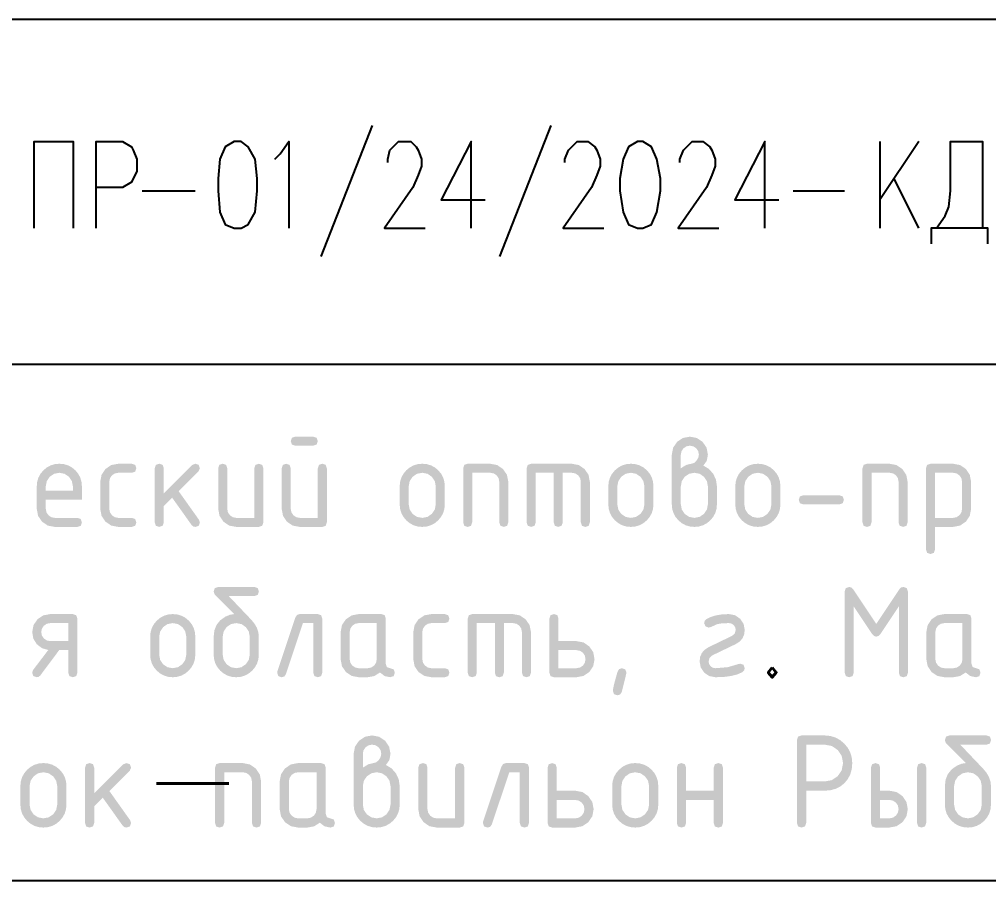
# Model space of a CAD drawing. Header units: millimetres. Extents: x 0 to 420, y 0 to 297.
# Drawn here: x 352.83 to 376.02, y 26.54 to 47.16 of the extents above; entities that cross this region are included whole.
import ezdxf

# ---------------------------------------------------------------- set-up
doc = ezdxf.new("R2010")
doc.units = ezdxf.units.MM
doc.layers.get('0').update_dxf_attribs({"linetype": 'CONTINUOUS'})
doc.styles.get("Standard").update_dxf_attribs({"font": 'STANDARD'})

msp = doc.modelspace()

# ---------------------------------------------------------------- hatches: boundary and pattern name
at = {"true_color": 0x000007}
h = msp.add_hatch(color=0, dxfattribs=at)
h.paths.add_polyline_path([(360.190795, 36.41412), (360.190795, 35.118213), (360.163648, 35.037115), (360.082757, 35.010175), (359.543117, 35.010175), (359.375341, 35.041318), (359.23609, 35.1353), (359.142108, 35.274551), (359.110965, 35.442327), (359.110965, 36.41412), (359.137905, 36.495011), (359.219003, 36.522158), (359.299894, 36.495011), (359.327041, 36.41412), (359.327041, 35.442327), (359.34282, 35.359576), (359.390431, 35.289641), (359.460366, 35.242029), (359.543117, 35.226251), (359.974719, 35.226251), (359.974719, 36.41412), (360.00166, 36.495011), (360.082757, 36.522158), (360.163648, 36.495011)], flags=0)
h.paths.add_polyline_path([(359.865027, 36.954311), (359.435079, 36.954311), (359.353982, 36.981251), (359.327041, 37.062349), (359.353982, 37.14324), (359.435079, 37.170387), (359.865027, 37.170387), (359.945918, 37.14324), (359.973065, 37.062349), (359.945918, 36.981251)], flags=0)
h = msp.add_hatch(color=0, dxfattribs=at)
h.paths.add_polyline_path([(368.660466, 36.41412), (368.792, 36.495011), (368.912372, 36.522158), (368.976933, 36.540899), (369.036946, 36.597675), (369.078632, 36.667541), (369.092619, 36.738234), (369.076978, 36.822157), (369.030332, 36.892023), (368.960465, 36.93867), (368.876543, 36.954311), (368.792896, 36.938326), (368.723305, 36.890921), (368.676176, 36.821192), (368.660466, 36.738234)], flags=0)
h.paths.add_polyline_path([(369.200106, 36.478061), (369.333638, 36.397032), (369.436577, 36.279623), (369.50231, 36.13741), (369.524221, 35.981967), (369.524221, 35.550365), (369.514307, 35.441518), (369.484602, 35.341455), (369.435156, 35.250074), (369.366022, 35.167271), (369.282935, 35.098541), (369.191631, 35.049449), (369.092163, 35.019993), (368.984581, 35.010175), (368.875733, 35.020002), (368.77567, 35.049518), (368.684289, 35.098774), (368.601486, 35.167822), (368.532757, 35.250926), (368.483664, 35.342351), (368.454208, 35.442146), (368.44439, 35.550365), (368.44439, 36.738234), (368.475809, 36.905804), (368.570067, 37.045261), (368.709662, 37.139037), (368.876543, 37.170387), (369.04363, 37.138692), (369.183018, 37.044159), (369.276794, 36.904839), (369.308144, 36.738234), (369.280997, 36.591198)], flags=0)
h.paths.add_polyline_path([(369.308144, 35.550365), (369.308144, 35.981967), (369.28458, 36.106335), (369.213886, 36.211273), (369.109569, 36.282242), (368.984581, 36.306082), (368.858835, 36.282242), (368.754173, 36.211273), (368.683755, 36.106335), (368.660466, 35.981967), (368.660466, 35.550365), (368.683755, 35.42462), (368.754173, 35.319958), (368.858835, 35.24954), (368.984581, 35.226251), (369.109569, 35.249884), (369.213886, 35.32106), (369.28458, 35.425584)], flags=0)
h = msp.add_hatch(color=0, dxfattribs=at)
h.paths.add_polyline_path([(353.790398, 36.306082), (353.665616, 36.282242), (353.561092, 36.211273), (353.489916, 36.106335), (353.466283, 35.981967), (353.466283, 35.87448), (354.113961, 35.87448), (354.113961, 35.981967), (354.090121, 36.106335), (354.019152, 36.211273), (353.91449, 36.282242)], flags=0)
h.paths.add_polyline_path([(353.466283, 35.658404), (353.466283, 35.442327), (353.482062, 35.359576), (353.529673, 35.289641), (353.599608, 35.242029), (353.68236, 35.226251), (354.221999, 35.226251), (354.30289, 35.199104), (354.330037, 35.118213), (354.30289, 35.037115), (354.221999, 35.010175), (353.68236, 35.010175), (353.514583, 35.041318), (353.375333, 35.1353), (353.28135, 35.274551), (353.250207, 35.442327), (353.250207, 35.981967), (353.260034, 36.089867), (353.28955, 36.1895), (353.338806, 36.280864), (353.407854, 36.363959), (353.490959, 36.433094), (353.582383, 36.482539), (353.682179, 36.512245), (353.790398, 36.522158), (353.899323, 36.512348), (353.999515, 36.482953), (354.090922, 36.434024), (354.173492, 36.365613), (354.241903, 36.283034), (354.290832, 36.191567), (354.320228, 36.091211), (354.330037, 35.981967), (354.330037, 35.658404)], flags=0)
for points in [[(354.985365, 36.090005), (354.985365, 35.442327), (355.001143, 35.359576), (355.048754, 35.289641), (355.11869, 35.242029), (355.201441, 35.226251), (355.525004, 35.226251), (355.605895, 35.199104), (355.633043, 35.118213), (355.605895, 35.037115), (355.525004, 35.010175), (355.201441, 35.010175), (355.033665, 35.041318), (354.894414, 35.1353), (354.800432, 35.274551), (354.769288, 35.442327), (354.769288, 36.090005), (354.800432, 36.257575), (354.894414, 36.397032), (355.033665, 36.490808), (355.201441, 36.522158), (355.525004, 36.522158), (355.605895, 36.495011), (355.633043, 36.41412), (355.605895, 36.333022), (355.525004, 36.306082), (355.201441, 36.306082), (355.117794, 36.290372), (355.048203, 36.243243), (355.001074, 36.173445)], [(356.288878, 35.812193), (356.967975, 36.49129), (357.044594, 36.522158), (357.125485, 36.495011), (357.152632, 36.41412), (357.120111, 36.339155), (356.645514, 35.864558), (357.131686, 35.1805), (357.152632, 35.116559), (357.125485, 35.036702), (357.044594, 35.010175), (356.993262, 35.021474), (356.954746, 35.055925), (356.490072, 35.709115), (356.288878, 35.507922), (356.288878, 35.118213), (356.261731, 35.037115), (356.18084, 35.010175), (356.099742, 35.037115), (356.072802, 35.118213), (356.072802, 36.41412), (356.099742, 36.495011), (356.18084, 36.522158), (356.261731, 36.495011), (356.288878, 36.41412)], [(358.671714, 36.41412), (358.671714, 35.118213), (358.644566, 35.037115), (358.563676, 35.010175), (358.024036, 35.010175), (357.85626, 35.041318), (357.717009, 35.1353), (357.623027, 35.274551), (357.591883, 35.442327), (357.591883, 36.41412), (357.618824, 36.495011), (357.699921, 36.522158), (357.780812, 36.495011), (357.80796, 36.41412), (357.80796, 35.442327), (357.823738, 35.359576), (357.871349, 35.289641), (357.941285, 35.242029), (358.024036, 35.226251), (358.455637, 35.226251), (358.455637, 36.41412), (358.482578, 36.495011), (358.563676, 36.522158), (358.644566, 36.495011)], [(363.452641, 35.118213), (363.452641, 36.41412), (363.479582, 36.495011), (363.560679, 36.522158), (364.10087, 36.522158), (364.266993, 36.490463), (364.406243, 36.39593), (364.500777, 36.25661), (364.532472, 36.090005), (364.532472, 35.118213), (364.505324, 35.037115), (364.424434, 35.010175), (364.343336, 35.037115), (364.316395, 35.118213), (364.316395, 36.090005), (364.300755, 36.174341), (364.254108, 36.243794), (364.184724, 36.290441), (364.10087, 36.306082), (363.668717, 36.306082), (363.668717, 35.118213), (363.64157, 35.037115), (363.560679, 35.010175), (363.479582, 35.037115)], [(365.079761, 36.522158), (366.051553, 36.522158), (366.218158, 36.490463), (366.357478, 36.39593), (366.452011, 36.25661), (366.483706, 36.090005), (366.483706, 35.118213), (366.456559, 35.037115), (366.375668, 35.010175), (366.29457, 35.037115), (366.26763, 35.118213), (366.26763, 36.090005), (366.251989, 36.174341), (366.205342, 36.243794), (366.135889, 36.290441), (366.051553, 36.306082), (365.835477, 36.306082), (365.835477, 35.118213), (365.808329, 35.037115), (365.727439, 35.010175), (365.646823, 35.037115), (365.619952, 35.118213), (365.619952, 36.306082), (365.187799, 36.306082), (365.187799, 35.118213), (365.160652, 35.037115), (365.079761, 35.010175), (364.998663, 35.037115), (364.971722, 35.118213), (364.971722, 36.41412), (364.998663, 36.495011)], [(373.006616, 35.118213), (373.006616, 36.41412), (373.033557, 36.495011), (373.114654, 36.522158), (373.654845, 36.522158), (373.820968, 36.490463), (373.960219, 36.39593), (374.054752, 36.25661), (374.086447, 36.090005), (374.086447, 35.118213), (374.059299, 35.037115), (373.978409, 35.010175), (373.897311, 35.037115), (373.87037, 35.118213), (373.87037, 36.090005), (373.85473, 36.174341), (373.808083, 36.243794), (373.738699, 36.290441), (373.654845, 36.306082), (373.222692, 36.306082), (373.222692, 35.118213), (373.195545, 35.037115), (373.114654, 35.010175), (373.033557, 35.037115)], [(372.454345, 35.550365), (371.590591, 35.550365), (371.509494, 35.577306), (371.482553, 35.658404), (371.509494, 35.739295), (371.590591, 35.766442), (372.454345, 35.766442), (372.535236, 35.739295), (372.562384, 35.658404), (372.535236, 35.577306)], [(373.985031, 33.571885), (374.065922, 33.544737), (374.093069, 33.463846), (374.093069, 31.51971), (374.065922, 31.438613), (373.985031, 31.411672), (373.903933, 31.438613), (373.876993, 31.51971), (373.876993, 33.108864), (373.437123, 32.449059), (373.38965, 32.399725), (373.336802, 32.383464), (373.282989, 32.399725), (373.235378, 32.449059), (372.797162, 33.108864), (372.797162, 31.51971), (372.770015, 31.438613), (372.689124, 31.411672), (372.608026, 31.438613), (372.581086, 31.51971), (372.581086, 33.463846), (372.608026, 33.544737), (372.689124, 33.571885), (372.742109, 33.558311), (372.783933, 33.517865), (373.336802, 32.688286), (373.893529, 33.52448), (373.931632, 33.559965)], [(359.542106, 32.923655), (359.973708, 32.923655), (360.054599, 32.896508), (360.081746, 32.815617), (360.081746, 31.51971), (360.054599, 31.438613), (359.973708, 31.411672), (359.89261, 31.438613), (359.865669, 31.51971), (359.865669, 32.707579), (359.618725, 32.707579), (359.211377, 31.485535), (359.173481, 31.43), (359.109953, 31.411672), (359.028856, 31.439026), (359.001915, 31.521364), (359.006876, 31.553885), (359.434068, 32.835461), (359.475478, 32.901469)], [(362.475091, 32.491503), (362.475091, 31.843825), (362.490869, 31.761073), (362.538481, 31.691138), (362.608416, 31.643527), (362.691167, 31.627748), (363.014731, 31.627748), (363.095621, 31.600601), (363.122769, 31.51971), (363.095621, 31.438613), (363.014731, 31.411672), (362.691167, 31.411672), (362.523391, 31.442816), (362.38414, 31.536798), (362.290158, 31.676049), (362.259014, 31.843825), (362.259014, 32.491503), (362.290158, 32.659072), (362.38414, 32.79853), (362.523391, 32.892305), (362.691167, 32.923655), (363.014731, 32.923655), (363.095621, 32.896508), (363.122769, 32.815617), (363.095621, 32.73452), (363.014731, 32.707579), (362.691167, 32.707579), (362.60752, 32.691869), (362.537929, 32.64474), (362.490801, 32.574943)], [(363.670566, 32.923655), (364.642359, 32.923655), (364.808963, 32.891961), (364.948283, 32.797427), (365.042817, 32.658107), (365.074511, 32.491503), (365.074511, 31.51971), (365.047364, 31.438613), (364.966473, 31.411672), (364.885376, 31.438613), (364.858435, 31.51971), (364.858435, 32.491503), (364.842794, 32.575839), (364.796148, 32.645292), (364.726695, 32.691938), (364.642359, 32.707579), (364.426282, 32.707579), (364.426282, 31.51971), (364.399135, 31.438613), (364.318244, 31.411672), (364.237629, 31.438613), (364.210757, 31.51971), (364.210757, 32.707579), (363.778604, 32.707579), (363.778604, 31.51971), (363.751457, 31.438613), (363.670566, 31.411672), (363.589469, 31.438613), (363.562528, 31.51971), (363.562528, 32.815617), (363.589469, 32.896508)], [(370.0814, 31.735786), (370.162291, 31.708639), (370.189438, 31.627748), (370.174211, 31.572282), (370.128804, 31.531286), (370.010655, 31.478877), (369.864497, 31.441506), (369.690226, 31.419122), (369.487741, 31.411672), (369.34222, 31.439095), (369.21985, 31.521915), (369.13703, 31.644285), (369.109607, 31.789806), (369.12306, 31.899868), (369.163489, 31.993549), (369.230995, 32.070796), (369.325684, 32.131559), (369.885167, 32.401655), (369.951175, 32.458705), (369.973362, 32.545522), (369.961442, 32.607602), (369.925957, 32.660174), (369.873385, 32.695659), (369.811304, 32.707579), (369.650487, 32.70186), (369.538453, 32.684979), (369.376395, 32.61277), (369.325684, 32.599541), (369.250167, 32.632062), (369.217645, 32.707579), (369.231839, 32.760565), (369.274972, 32.802388), (369.37947, 32.855287), (369.503657, 32.893201), (369.647585, 32.916024), (369.811304, 32.923655), (369.956549, 32.895957), (370.078644, 32.812861), (370.161739, 32.690767), (370.189438, 32.545522), (370.175804, 32.435149), (370.134937, 32.341365), (370.066887, 32.264221), (369.971708, 32.203768), (369.417185, 31.93698), (369.34849, 31.877862), (369.325684, 31.789806), (369.337397, 31.727312), (369.373088, 31.675153), (369.425247, 31.639462), (369.487741, 31.627748), (369.783812, 31.652622), (370.04061, 31.727518)], [(367.251272, 31.627748), (367.332163, 31.601014), (367.35931, 31.521364), (367.352299, 31.487051), (367.331336, 31.398994), (367.296523, 31.257194), (367.247964, 31.06165), (367.211722, 31.000121), (367.143234, 30.979519), (367.062136, 31.006666), (367.035195, 31.087557), (367.042129, 31.144091), (367.062963, 31.239279), (367.09775, 31.373121), (367.146541, 31.545617), (367.183817, 31.607147)], [(354.624981, 28.631724), (355.318409, 29.325153), (355.397233, 29.357123), (355.479847, 29.329494), (355.507476, 29.24688), (355.473852, 29.16971), (354.989334, 28.685192), (355.485428, 27.986802), (355.507476, 27.921759), (355.479847, 27.840179), (355.397233, 27.813169), (355.344799, 27.824814), (355.30518, 27.860023), (354.830584, 28.526442), (354.624981, 28.32139), (354.624981, 27.923412), (354.597351, 27.840592), (354.514738, 27.813169), (354.431917, 27.840592), (354.404494, 27.923412), (354.404494, 29.24688), (354.431917, 29.329494), (354.514738, 29.357123), (354.597351, 29.329494), (354.624981, 29.24688)], [(357.515274, 27.923412), (357.515274, 29.24688), (357.542697, 29.329494), (357.625517, 29.357123), (358.177284, 29.357123), (358.34692, 29.324877), (358.489272, 29.228139), (358.58601, 29.085787), (358.618256, 28.916151), (358.618256, 27.923412), (358.590626, 27.840592), (358.508013, 27.813169), (358.425193, 27.840592), (358.39777, 27.923412), (358.39777, 28.916151), (358.381716, 29.001658), (358.333829, 29.072696), (358.262791, 29.120583), (358.177284, 29.136637), (357.73576, 29.136637), (357.73576, 27.923412), (357.708131, 27.840592), (357.625517, 27.813169), (357.542697, 27.840592)], [(363.481298, 29.24688), (363.481298, 27.923412), (363.453669, 27.840592), (363.371055, 27.813169), (362.819289, 27.813169), (362.648274, 27.845071), (362.506199, 27.941051), (362.410218, 28.083127), (362.378317, 28.254141), (362.378317, 29.24688), (362.40574, 29.329494), (362.48856, 29.357123), (362.571173, 29.329494), (362.598803, 29.24688), (362.598803, 28.254141), (362.614995, 28.170219), (362.663846, 28.098699), (362.735366, 28.049847), (362.819289, 28.033655), (363.260812, 28.033655), (363.260812, 29.24688), (363.288235, 29.329494), (363.371055, 29.357123), (363.453669, 29.329494)], [(364.47624, 29.357123), (364.917763, 29.357123), (365.000377, 29.329494), (365.028006, 29.24688), (365.028006, 27.923412), (365.000377, 27.840592), (364.917763, 27.813169), (364.834943, 27.840592), (364.80752, 27.923412), (364.80752, 29.136637), (364.555064, 29.136637), (364.138896, 27.888134), (364.100518, 27.831842), (364.035268, 27.813169), (363.952448, 27.841006), (363.925025, 27.925066), (363.929986, 27.95869), (364.365997, 29.266724), (364.408509, 29.334454)], [(368.785635, 28.474628), (368.785635, 27.923412), (368.758005, 27.840592), (368.675392, 27.813169), (368.592572, 27.840592), (368.565149, 27.923412), (368.565149, 29.24688), (368.592572, 29.329494), (368.675392, 29.357123), (368.758005, 29.329494), (368.785635, 29.24688), (368.785635, 28.695665), (369.447645, 28.695665), (369.447645, 29.24688), (369.475068, 29.329494), (369.557888, 29.357123), (369.640501, 29.329494), (369.668131, 29.24688), (369.668131, 27.923412), (369.640501, 27.840592), (369.557888, 27.813169), (369.475068, 27.840592), (369.447645, 27.923412), (369.447645, 28.474628)]]:
    msp.add_hatch(color=0, dxfattribs=at).paths.add_polyline_path(points, flags=0)
h = msp.add_hatch(color=0, dxfattribs=at)
h.paths.add_polyline_path([(361.933559, 35.550365), (361.933559, 35.981967), (361.943387, 36.089867), (361.972902, 36.1895), (362.022159, 36.280864), (362.091207, 36.363959), (362.174311, 36.433094), (362.265736, 36.482539), (362.365531, 36.512245), (362.47375, 36.522158), (362.582676, 36.512348), (362.682868, 36.482953), (362.774275, 36.434024), (362.856845, 36.365613), (362.925256, 36.283034), (362.974185, 36.191567), (363.00358, 36.091211), (363.01339, 35.981967), (363.01339, 35.550365), (363.003477, 35.442146), (362.973772, 35.342351), (362.924326, 35.250926), (362.855191, 35.167822), (362.772104, 35.098774), (362.680801, 35.049518), (362.581332, 35.020002), (362.47375, 35.010175), (362.365531, 35.020002), (362.265736, 35.049518), (362.174311, 35.098774), (362.091207, 35.167822), (362.022159, 35.250926), (361.972902, 35.342351), (361.943387, 35.442146)], flags=0)
h.paths.add_polyline_path([(362.797314, 35.550365), (362.797314, 35.981967), (362.773474, 36.106335), (362.702505, 36.211273), (362.597843, 36.282242), (362.47375, 36.306082), (362.348969, 36.282242), (362.244445, 36.211273), (362.173269, 36.106335), (362.149636, 35.981967), (362.149636, 35.550365), (362.172925, 35.42462), (362.243342, 35.319958), (362.348004, 35.24954), (362.47375, 35.226251), (362.597843, 35.249884), (362.702505, 35.32106), (362.773474, 35.425584)], flags=0)
h = msp.add_hatch(color=0, dxfattribs=at)
h.paths.add_polyline_path([(366.925308, 35.550365), (366.925308, 35.981967), (366.935136, 36.089867), (366.964651, 36.1895), (367.013908, 36.280864), (367.082956, 36.363959), (367.16606, 36.433094), (367.257485, 36.482539), (367.35728, 36.512245), (367.465499, 36.522158), (367.574425, 36.512348), (367.674617, 36.482953), (367.766024, 36.434024), (367.848594, 36.365613), (367.917005, 36.283034), (367.965934, 36.191567), (367.995329, 36.091211), (368.005139, 35.981967), (368.005139, 35.550365), (367.995226, 35.442146), (367.965521, 35.342351), (367.916075, 35.250926), (367.84694, 35.167822), (367.763853, 35.098774), (367.67255, 35.049518), (367.573081, 35.020002), (367.465499, 35.010175), (367.35728, 35.020002), (367.257485, 35.049518), (367.16606, 35.098774), (367.082956, 35.167822), (367.013908, 35.250926), (366.964651, 35.342351), (366.935136, 35.442146)], flags=0)
h.paths.add_polyline_path([(367.789063, 35.550365), (367.789063, 35.981967), (367.765223, 36.106335), (367.694254, 36.211273), (367.589592, 36.282242), (367.465499, 36.306082), (367.340718, 36.282242), (367.236194, 36.211273), (367.165018, 36.106335), (367.141385, 35.981967), (367.141385, 35.550365), (367.164674, 35.42462), (367.235091, 35.319958), (367.339753, 35.24954), (367.465499, 35.226251), (367.589592, 35.249884), (367.694254, 35.32106), (367.765223, 35.425584)], flags=0)
h = msp.add_hatch(color=0, dxfattribs=at)
h.paths.add_polyline_path([(369.963471, 35.550365), (369.963471, 35.981967), (369.973299, 36.089867), (370.002814, 36.1895), (370.052071, 36.280864), (370.121119, 36.363959), (370.204223, 36.433094), (370.295648, 36.482539), (370.395443, 36.512245), (370.503662, 36.522158), (370.612588, 36.512348), (370.71278, 36.482953), (370.804187, 36.434024), (370.886757, 36.365613), (370.955168, 36.283034), (371.004097, 36.191567), (371.033492, 36.091211), (371.043302, 35.981967), (371.043302, 35.550365), (371.033389, 35.442146), (371.003684, 35.342351), (370.954238, 35.250926), (370.885103, 35.167822), (370.802016, 35.098774), (370.710713, 35.049518), (370.611244, 35.020002), (370.503662, 35.010175), (370.395443, 35.020002), (370.295648, 35.049518), (370.204223, 35.098774), (370.121119, 35.167822), (370.052071, 35.250926), (370.002814, 35.342351), (369.973299, 35.442146)], flags=0)
h.paths.add_polyline_path([(370.827226, 35.550365), (370.827226, 35.981967), (370.803386, 36.106335), (370.732417, 36.211273), (370.627755, 36.282242), (370.503662, 36.306082), (370.378881, 36.282242), (370.274357, 36.211273), (370.203181, 36.106335), (370.179548, 35.981967), (370.179548, 35.550365), (370.202837, 35.42462), (370.273254, 35.319958), (370.377916, 35.24954), (370.503662, 35.226251), (370.627755, 35.249884), (370.732417, 35.32106), (370.803386, 35.425584)], flags=0)
h = msp.add_hatch(color=0, dxfattribs=at)
h.paths.add_polyline_path([(374.525698, 36.41412), (374.552638, 36.495011), (374.633736, 36.522158), (375.173927, 36.522158), (375.341014, 36.490808), (375.480402, 36.397032), (375.574178, 36.257575), (375.605528, 36.090005), (375.605528, 35.442327), (375.574178, 35.275447), (375.480402, 35.135852), (375.341014, 35.041594), (375.173927, 35.010175), (374.741774, 35.010175), (374.741774, 34.469984), (374.714627, 34.389093), (374.633736, 34.361945), (374.552638, 34.389093), (374.525698, 34.469984)], flags=0)
h.paths.add_polyline_path([(374.741774, 36.306082), (374.741774, 35.226251), (375.173927, 35.226251), (375.256885, 35.241961), (375.326613, 35.289089), (375.373742, 35.35868), (375.389452, 35.442327), (375.389452, 36.090005), (375.373811, 36.174341), (375.327165, 36.243794), (375.25778, 36.290441), (375.173927, 36.306082)], flags=0)
h = msp.add_hatch(color=0, dxfattribs=at)
h.paths.add_polyline_path([(358.562664, 32.383464), (358.562664, 31.951863), (358.552751, 31.843644), (358.523046, 31.743848), (358.4736, 31.652424), (358.404466, 31.569319), (358.321378, 31.500271), (358.230075, 31.451015), (358.130606, 31.421499), (358.023025, 31.411672), (357.914806, 31.421499), (357.81501, 31.451015), (357.723586, 31.500271), (357.640481, 31.569319), (357.571433, 31.652424), (357.522177, 31.743848), (357.492661, 31.843644), (357.482834, 31.951863), (357.482834, 32.383464), (357.500309, 32.535496), (357.552769, 32.665824), (357.640266, 32.774448), (357.762851, 32.861368), (357.874541, 32.908015), (357.978376, 32.923655), (357.50378, 33.398252), (357.482834, 33.462193), (357.509774, 33.544324), (357.590872, 33.571885), (358.45628, 33.571885), (358.537171, 33.544737), (358.564318, 33.463846), (358.537171, 33.382749), (358.45628, 33.355808), (357.842777, 33.355808), (358.386275, 32.784749), (358.463368, 32.68957), (358.518498, 32.590928), (358.551614, 32.488876)], flags=0)
h.paths.add_polyline_path([(358.346588, 31.951863), (358.346588, 32.383464), (358.322748, 32.507832), (358.251779, 32.61277), (358.147117, 32.683739), (358.023025, 32.707579), (357.898243, 32.683739), (357.793719, 32.61277), (357.722543, 32.507832), (357.69891, 32.383464), (357.69891, 31.951863), (357.722199, 31.826117), (357.792617, 31.721455), (357.897279, 31.651037), (358.023025, 31.627748), (358.147117, 31.651382), (358.251779, 31.722557), (358.322748, 31.827081)], flags=0)
h = msp.add_hatch(color=0, dxfattribs=at)
h.paths.add_polyline_path([(353.525906, 32.063208), (353.373357, 32.107857), (353.249747, 32.203768), (353.168167, 32.33606), (353.141157, 32.491503), (353.172301, 32.659072), (353.266283, 32.79853), (353.405534, 32.892305), (353.57331, 32.923655), (354.11295, 32.923655), (354.193841, 32.896508), (354.220988, 32.815617), (354.220988, 31.51971), (354.193841, 31.438613), (354.11295, 31.411672), (354.031852, 31.438613), (354.004912, 31.51971), (354.004912, 32.059901), (353.786079, 32.059901), (353.335736, 31.455769), (353.297633, 31.422558), (353.249195, 31.411672), (353.168098, 31.438613), (353.141157, 31.51971), (353.162103, 31.585305)], flags=0)
h.paths.add_polyline_path([(353.357234, 32.491503), (353.373012, 32.409234), (353.420623, 32.339367), (353.490559, 32.291756), (353.57331, 32.275977), (354.004912, 32.275977), (354.004912, 32.707579), (353.57331, 32.707579), (353.489663, 32.691869), (353.420072, 32.64474), (353.372943, 32.574943)], flags=0)
h = msp.add_hatch(color=0, dxfattribs=at)
h.paths.add_polyline_path([(355.963752, 31.951863), (355.963752, 32.383464), (355.973579, 32.491365), (356.003095, 32.590997), (356.052351, 32.682361), (356.1214, 32.765457), (356.204504, 32.834591), (356.295928, 32.884037), (356.395724, 32.913742), (356.503943, 32.923655), (356.612868, 32.913845), (356.71306, 32.88445), (356.804467, 32.835521), (356.887038, 32.76711), (356.955449, 32.684531), (357.004378, 32.593064), (357.033773, 32.492708), (357.043583, 32.383464), (357.043583, 31.951863), (357.03367, 31.843644), (357.003964, 31.743848), (356.954519, 31.652424), (356.885384, 31.569319), (356.802297, 31.500271), (356.710993, 31.451015), (356.611525, 31.421499), (356.503943, 31.411672), (356.395724, 31.421499), (356.295928, 31.451015), (356.204504, 31.500271), (356.1214, 31.569319), (356.052351, 31.652424), (356.003095, 31.743848), (355.973579, 31.843644)], flags=0)
h.paths.add_polyline_path([(356.827506, 31.951863), (356.827506, 32.383464), (356.803666, 32.507832), (356.732697, 32.61277), (356.628035, 32.683739), (356.503943, 32.707579), (356.379162, 32.683739), (356.274638, 32.61277), (356.203462, 32.507832), (356.179829, 32.383464), (356.179829, 31.951863), (356.203117, 31.826117), (356.273535, 31.721455), (356.378197, 31.651037), (356.503943, 31.627748), (356.628035, 31.651382), (356.732697, 31.722557), (356.803666, 31.827081)], flags=0)
h = msp.add_hatch(color=0, dxfattribs=at)
h.paths.add_polyline_path([(361.384751, 32.707579), (360.953149, 32.707579), (360.869502, 32.691869), (360.799912, 32.64474), (360.752783, 32.574943), (360.737073, 32.491503), (360.737073, 31.843825), (360.752852, 31.761073), (360.800463, 31.691138), (360.870398, 31.643527), (360.953149, 31.627748), (361.169226, 31.627748), (361.252184, 31.643458), (361.321912, 31.690587), (361.369041, 31.760178), (361.384751, 31.843825)], flags=0)
h.paths.add_polyline_path([(361.816904, 31.51971), (361.789756, 31.438613), (361.708866, 31.411672), (361.571751, 31.440266), (361.461921, 31.526325), (361.328803, 31.440266), (361.169226, 31.411672), (360.953149, 31.411672), (360.785373, 31.442816), (360.646122, 31.536798), (360.55214, 31.676049), (360.520997, 31.843825), (360.520997, 32.491503), (360.55214, 32.659072), (360.646122, 32.79853), (360.785373, 32.892305), (360.953149, 32.923655), (361.492789, 32.923655), (361.57368, 32.896508), (361.600827, 32.815617), (361.600827, 31.735786), (361.627768, 31.654689), (361.708866, 31.627748), (361.789756, 31.600601)], flags=0)
h = msp.add_hatch(color=0, dxfattribs=at)
h.paths.add_polyline_path([(366.595945, 31.843825), (366.564594, 31.676049), (366.470819, 31.536798), (366.33143, 31.442816), (366.164343, 31.411672), (365.624152, 31.411672), (365.543054, 31.438613), (365.516114, 31.51971), (365.516114, 32.815617), (365.543054, 32.896508), (365.624152, 32.923655), (365.705043, 32.896508), (365.73219, 32.815617), (365.73219, 32.275977), (366.164343, 32.275977), (366.33143, 32.244283), (366.470819, 32.149749), (366.564594, 32.010016)], flags=0)
h.paths.add_polyline_path([(366.379868, 31.843825), (366.364227, 31.927747), (366.317581, 31.997614), (366.248197, 32.04426), (366.164343, 32.059901), (365.73219, 32.059901), (365.73219, 31.627748), (366.164343, 31.627748), (366.247301, 31.643458), (366.31703, 31.690587), (366.364159, 31.760178)], flags=0)
h = msp.add_hatch(color=0, dxfattribs=at)
h.paths.add_polyline_path([(375.398426, 32.707579), (374.966824, 32.707579), (374.883177, 32.691869), (374.813587, 32.64474), (374.766458, 32.574943), (374.750748, 32.491503), (374.750748, 31.843825), (374.766527, 31.761073), (374.814138, 31.691138), (374.884073, 31.643527), (374.966824, 31.627748), (375.182901, 31.627748), (375.265859, 31.643458), (375.335587, 31.690587), (375.382716, 31.760178), (375.398426, 31.843825)], flags=0)
h.paths.add_polyline_path([(375.830579, 31.51971), (375.803431, 31.438613), (375.722541, 31.411672), (375.585426, 31.440266), (375.475596, 31.526325), (375.342478, 31.440266), (375.182901, 31.411672), (374.966824, 31.411672), (374.799048, 31.442816), (374.659797, 31.536798), (374.565815, 31.676049), (374.534672, 31.843825), (374.534672, 32.491503), (374.565815, 32.659072), (374.659797, 32.79853), (374.799048, 32.892305), (374.966824, 32.923655), (375.506464, 32.923655), (375.587355, 32.896508), (375.614502, 32.815617), (375.614502, 31.735786), (375.641443, 31.654689), (375.722541, 31.627748), (375.803431, 31.600601)], flags=0)
h = msp.add_hatch(color=0, dxfattribs=at)
h.paths.add_polyline_path([(361.052095, 29.24688), (361.186591, 29.329494), (361.309512, 29.357123), (361.375176, 29.376209), (361.436292, 29.433742), (361.479218, 29.505676), (361.493618, 29.577609), (361.477564, 29.663599), (361.429677, 29.734706), (361.35857, 29.78211), (361.272581, 29.798095), (361.187762, 29.781972), (361.116587, 29.733603), (361.068218, 29.662428), (361.052095, 29.577609)], flags=0)
h.paths.add_polyline_path([(361.603861, 29.311924), (361.739805, 29.229586), (361.844742, 29.109628), (361.91199, 28.964382), (361.93459, 28.805908), (361.93459, 28.364384), (361.92447, 28.253478), (361.894145, 28.151409), (361.843666, 28.058124), (361.773084, 27.973573), (361.688231, 27.903396), (361.594904, 27.85327), (361.493101, 27.823194), (361.382824, 27.813169), (361.271918, 27.823203), (361.169848, 27.853339), (361.076563, 27.903629), (360.992012, 27.974124), (360.921836, 28.058977), (360.871709, 28.152304), (360.841634, 28.254107), (360.831608, 28.364384), (360.831608, 29.577609), (360.863579, 29.748417), (360.960042, 29.8907), (361.102669, 29.986473), (361.272581, 30.018582), (361.443664, 29.986335), (361.586222, 29.889597), (361.681996, 29.747246), (361.714104, 29.577609), (361.686474, 29.42761)], flags=0)
h.paths.add_polyline_path([(361.714104, 28.364384), (361.714104, 28.805908), (361.689851, 28.932481), (361.617641, 29.039623), (361.510981, 29.112315), (361.382824, 29.136637), (361.254666, 29.112315), (361.148006, 29.039623), (361.076072, 28.932481), (361.052095, 28.805908), (361.052095, 28.364384), (361.076072, 28.236227), (361.148006, 28.129567), (361.254666, 28.057633), (361.382824, 28.033655), (361.510981, 28.057771), (361.617641, 28.130669), (361.689851, 28.237398)], flags=0)
h = msp.add_hatch(color=0, dxfattribs=at)
h.paths.add_polyline_path([(371.54932, 30.018582), (372.101086, 30.018582), (372.233593, 30.006498), (372.355817, 29.970281), (372.467808, 29.909984), (372.569619, 29.825656), (372.653947, 29.723845), (372.714244, 29.611854), (372.750461, 29.48963), (372.762545, 29.357123), (372.750986, 29.216873), (372.71638, 29.090473), (372.65883, 28.977922), (372.578439, 28.87922), (372.479745, 28.798914), (372.367254, 28.741554), (372.241017, 28.707137), (372.101086, 28.695665), (371.659563, 28.695665), (371.659563, 27.923412), (371.631933, 27.840592), (371.54932, 27.813169), (371.4665, 27.840592), (371.439077, 27.923412), (371.439077, 29.908338), (371.4665, 29.990952)], flags=0)
h.paths.add_polyline_path([(371.659563, 29.798095), (371.659563, 28.916151), (372.101086, 28.916151), (372.271894, 28.947984), (372.414177, 29.043482), (372.50995, 29.185626), (372.542058, 29.357123), (372.50995, 29.527931), (372.414177, 29.670213), (372.271894, 29.765987), (372.101086, 29.798095)], flags=0)
h = msp.add_hatch(color=0, dxfattribs=at)
h.paths.add_polyline_path([(376.081311, 28.805908), (376.081311, 28.364384), (376.071191, 28.254107), (376.040865, 28.152304), (375.990386, 28.058977), (375.919805, 27.974124), (375.834952, 27.903629), (375.741624, 27.853339), (375.639822, 27.823203), (375.529544, 27.813169), (375.419267, 27.823203), (375.317464, 27.853339), (375.224136, 27.903629), (375.139284, 27.974124), (375.068789, 28.058977), (375.018499, 28.152304), (374.988363, 28.254107), (374.978329, 28.364384), (374.978329, 28.805908), (374.996123, 28.961041), (375.049573, 29.094056), (375.138784, 29.204953), (375.263858, 29.293733), (375.378511, 29.341138), (375.484896, 29.357123), (375.000378, 29.841641), (374.978329, 29.906685), (375.005752, 29.990538), (375.088572, 30.018582), (375.972721, 30.018582), (376.055335, 29.990952), (376.082964, 29.908338), (376.055335, 29.825518), (375.972721, 29.798095), (375.34599, 29.798095), (375.900512, 29.21491), (375.979456, 29.117982), (376.035973, 29.017437), (376.069959, 28.913378)], flags=0)
h.paths.add_polyline_path([(375.860825, 28.364384), (375.860825, 28.805908), (375.836502, 28.932481), (375.763811, 29.039623), (375.656599, 29.112315), (375.529544, 29.136637), (375.402558, 29.112315), (375.295829, 29.039623), (375.222931, 28.932481), (375.198815, 28.805908), (375.198815, 28.364384), (375.222793, 28.236227), (375.294726, 28.129567), (375.401387, 28.057633), (375.529544, 28.033655), (375.656599, 28.057771), (375.763811, 28.130669), (375.836502, 28.237398)], flags=0)
h = msp.add_hatch(color=0, dxfattribs=at)
h.paths.add_polyline_path([(352.857786, 28.364384), (352.857786, 28.805908), (352.86782, 28.915867), (352.897956, 29.017506), (352.948246, 29.110773), (353.018741, 29.195617), (353.103594, 29.266199), (353.196922, 29.316678), (353.298724, 29.347003), (353.409002, 29.357123), (353.520623, 29.347107), (353.623149, 29.317091), (353.71658, 29.267129), (353.800916, 29.197271), (353.870774, 29.112943), (353.920736, 29.019573), (353.950752, 28.91721), (353.960768, 28.805908), (353.960768, 28.364384), (353.950648, 28.254107), (353.920323, 28.152304), (353.869843, 28.058977), (353.799262, 27.974124), (353.714409, 27.903629), (353.621082, 27.853339), (353.519279, 27.823203), (353.409002, 27.813169), (353.298724, 27.823203), (353.196922, 27.853339), (353.103594, 27.903629), (353.018741, 27.974124), (352.948246, 28.058977), (352.897956, 28.152304), (352.86782, 28.254107)], flags=0)
h.paths.add_polyline_path([(353.740282, 28.364384), (353.740282, 28.805908), (353.71596, 28.932481), (353.643268, 29.039623), (353.536057, 29.112315), (353.409002, 29.136637), (353.282015, 29.112315), (353.175286, 29.039623), (353.102388, 28.932481), (353.078272, 28.805908), (353.078272, 28.364384), (353.10225, 28.236227), (353.174184, 28.129567), (353.280844, 28.057633), (353.409002, 28.033655), (353.536057, 28.057771), (353.643268, 28.130669), (353.71596, 28.237398)], flags=0)
h = msp.add_hatch(color=0, dxfattribs=at)
h.paths.add_polyline_path([(359.944478, 29.136637), (359.502955, 29.136637), (359.418136, 29.120514), (359.346961, 29.072145), (359.298592, 29.000763), (359.282468, 28.916151), (359.282468, 28.254141), (359.29866, 28.170219), (359.347512, 28.098699), (359.419032, 28.049847), (359.502955, 28.033655), (359.723992, 28.033655), (359.808603, 28.049778), (359.879986, 28.098148), (359.928355, 28.169323), (359.944478, 28.254141)], flags=0)
h.paths.add_polyline_path([(360.38545, 27.923412), (360.357821, 27.840592), (360.275207, 27.813169), (360.13513, 27.842246), (360.022751, 27.930027), (359.887014, 27.842246), (359.723992, 27.813169), (359.502955, 27.813169), (359.33194, 27.845071), (359.189864, 27.941051), (359.093884, 28.083127), (359.061982, 28.254141), (359.061982, 28.916151), (359.093884, 29.086959), (359.189864, 29.229241), (359.33194, 29.325015), (359.502955, 29.357123), (360.054721, 29.357123), (360.137334, 29.329494), (360.164964, 29.24688), (360.164964, 28.143898), (360.192387, 28.061078), (360.275207, 28.033655), (360.357821, 28.006026)], flags=0)
h = msp.add_hatch(color=0, dxfattribs=at)
h.paths.add_polyline_path([(366.574715, 28.254141), (366.542606, 28.083127), (366.446833, 27.941051), (366.30455, 27.845071), (366.133742, 27.813169), (365.581976, 27.813169), (365.499156, 27.840592), (365.471733, 27.923412), (365.471733, 29.24688), (365.499156, 29.329494), (365.581976, 29.357123), (365.664589, 29.329494), (365.692219, 29.24688), (365.692219, 28.695665), (366.133742, 28.695665), (366.30455, 28.663419), (366.446833, 28.566681), (366.542606, 28.424054)], flags=0)
h.paths.add_polyline_path([(366.354228, 28.254141), (366.338174, 28.340131), (366.290287, 28.411238), (366.21925, 28.458642), (366.133742, 28.474628), (365.692219, 28.474628), (365.692219, 28.033655), (366.133742, 28.033655), (366.218354, 28.049778), (366.289736, 28.098148), (366.338105, 28.169323)], flags=0)
h = msp.add_hatch(color=0, dxfattribs=at)
h.paths.add_polyline_path([(367.018441, 28.364384), (367.018441, 28.805908), (367.028475, 28.915867), (367.058611, 29.017506), (367.1089, 29.110773), (367.179396, 29.195617), (367.264248, 29.266199), (367.357576, 29.316678), (367.459379, 29.347003), (367.569656, 29.357123), (367.681277, 29.347107), (367.783803, 29.317091), (367.877234, 29.267129), (367.96157, 29.197271), (368.031428, 29.112943), (368.081391, 29.019573), (368.111406, 28.91721), (368.121423, 28.805908), (368.121423, 28.364384), (368.111303, 28.254107), (368.080977, 28.152304), (368.030498, 28.058977), (367.959917, 27.974124), (367.875064, 27.903629), (367.781736, 27.853339), (367.679934, 27.823203), (367.569656, 27.813169), (367.459379, 27.823203), (367.357576, 27.853339), (367.264248, 27.903629), (367.179396, 27.974124), (367.1089, 28.058977), (367.058611, 28.152304), (367.028475, 28.254107)], flags=0)
h.paths.add_polyline_path([(367.900937, 28.364384), (367.900937, 28.805908), (367.876614, 28.932481), (367.803923, 29.039623), (367.696711, 29.112315), (367.569656, 29.136637), (367.44267, 29.112315), (367.335941, 29.039623), (367.263043, 28.932481), (367.238927, 28.805908), (367.238927, 28.364384), (367.262905, 28.236227), (367.334838, 28.129567), (367.441499, 28.057633), (367.569656, 28.033655), (367.696711, 28.057771), (367.803923, 28.130669), (367.876614, 28.237398)], flags=0)
h = msp.add_hatch(color=0, dxfattribs=at)
h.paths.add_polyline_path([(374.091198, 28.254141), (374.05909, 28.083127), (373.963317, 27.941051), (373.820758, 27.845071), (373.649675, 27.813169), (373.318946, 27.813169), (373.236126, 27.840592), (373.208703, 27.923412), (373.208703, 29.24688), (373.236126, 29.329494), (373.318946, 29.357123), (373.401559, 29.329494), (373.429189, 29.24688), (373.429189, 28.695665), (373.649675, 28.695665), (373.820758, 28.663557), (373.963317, 28.567783), (374.05909, 28.425225)], flags=0)
h.paths.add_polyline_path([(373.870712, 28.254141), (373.854658, 28.340131), (373.806771, 28.411238), (373.735665, 28.458642), (373.649675, 28.474628), (373.429189, 28.474628), (373.429189, 28.033655), (373.649675, 28.033655), (373.734769, 28.049778), (373.80622, 28.098148), (373.854589, 28.169323)], flags=0)
h.paths.add_polyline_path([(374.311685, 29.24688), (374.339108, 29.329494), (374.421928, 29.357123), (374.504541, 29.329494), (374.532171, 29.24688), (374.532171, 27.923412), (374.504541, 27.840592), (374.421928, 27.813169), (374.339108, 27.840592), (374.311685, 27.923412)], flags=0)

# ---------------------------------------------------------------- linework, layer by layer
at = {"color": 0, "true_color": 0x000007}
for points in [[(418.338, 47.159333), (265.472334, 47.159333)], [(361.272667, 44.619333), (360.045, 41.486667)], [(365.548334, 44.619333), (364.320667, 41.486667)], [(353.187, 42.164), (353.187, 44.238333), (354.118334, 44.238333), (354.118334, 42.164)], [(354.668667, 42.164), (354.668667, 44.238333), (355.303667, 44.238333), (355.515334, 44.111333), (355.557667, 44.026666), (355.642334, 43.815), (355.642334, 43.518666), (355.557667, 43.349333), (355.515334, 43.264666), (355.303667, 43.137666), (354.668667, 43.137666)], [(358.944334, 43.815), (359.071334, 43.942), (359.283, 44.238333), (359.283, 42.164)], [(361.653667, 43.730333), (361.653667, 43.815), (361.696, 44.026666), (361.780667, 44.111333), (361.907667, 44.238333), (362.204, 44.238333), (362.331, 44.111333), (362.373334, 44.026666), (362.458, 43.815), (362.458, 43.645666), (362.373334, 43.434), (362.246334, 43.137666), (361.569, 42.164), (362.542667, 42.164)], [(363.643334, 42.164), (363.643334, 44.238333), (362.923667, 42.841333), (363.982, 42.841333)], [(365.887, 43.730333), (365.887, 43.815), (365.971667, 44.026666), (366.056334, 44.111333), (366.183334, 44.238333), (366.437334, 44.238333), (366.606667, 44.111333), (366.649, 44.026666), (366.733667, 43.815), (366.733667, 43.645666), (366.649, 43.434), (366.522, 43.137666), (365.844667, 42.164), (366.818334, 42.164)], [(368.638667, 43.730333), (368.638667, 43.815), (368.723334, 44.026666), (368.808, 44.111333), (368.935, 44.238333), (369.189, 44.238333), (369.358334, 44.111333), (369.400667, 44.026666), (369.485334, 43.815), (369.485334, 43.645666), (369.400667, 43.434), (369.273667, 43.137666), (368.596334, 42.164), (369.57, 42.164)], [(370.670667, 42.164), (370.670667, 44.238333), (369.951, 42.841333), (371.009334, 42.841333)], [(374.353667, 44.238333), (373.422334, 42.841333)], [(373.422334, 44.238333), (373.422334, 42.164)], [(374.777, 42.164), (374.988667, 42.460333), (375.073334, 42.672), (375.115667, 43.053), (375.115667, 44.238333), (375.877667, 44.238333), (375.877667, 42.164)], [(374.353667, 42.164), (373.761, 43.349333)], [(355.769334, 43.053), (357.039334, 43.053)], [(371.348, 43.053), (372.575667, 43.053)], [(376.004667, 41.783), (376.004667, 42.164), (374.65, 42.164), (374.65, 41.783)], [(319.193334, 38.904333), (418.338, 38.904333)], [(265.472334, 26.543), (418.338, 26.543)]]:
    msp.add_lwpolyline(points, dxfattribs=at)
for points in [[(357.970667, 44.238333), (357.759, 44.111333), (357.632, 43.815), (357.589667, 43.349333), (357.589667, 43.053), (357.632, 42.545), (357.759, 42.248666), (357.970667, 42.164), (358.14, 42.164), (358.309334, 42.248666), (358.478667, 42.545), (358.521, 43.053), (358.521, 43.349333), (358.478667, 43.815), (358.309334, 44.111333), (358.14, 44.238333)], [(367.622667, 44.238333), (367.411, 44.111333), (367.284, 43.815), (367.199334, 43.349333), (367.199334, 43.053), (367.284, 42.545), (367.411, 42.248666), (367.622667, 42.164), (367.749667, 42.164), (367.961334, 42.248666), (368.088334, 42.545), (368.173, 43.053), (368.173, 43.349333), (368.088334, 43.815), (367.961334, 44.111333), (367.749667, 44.238333)]]:
    msp.add_lwpolyline(points, close=True, dxfattribs=at)

# ---------------------------------------------------------------- texts
at = {"color": 0, "true_color": 0x000007, "insert": (370.375257, 33.829546), "char_height": 2.417872, "attachment_point": 1}
msp.add_mtext('. ', dxfattribs=at)
at = {"color": 0, "true_color": 0x000007, "insert": (355.728399, 30.275013), "char_height": 2.461844, "width": 1.09415293, "attachment_point": 1}
msp.add_mtext('-', dxfattribs=at)

doc.saveas('drawing.dxf')
